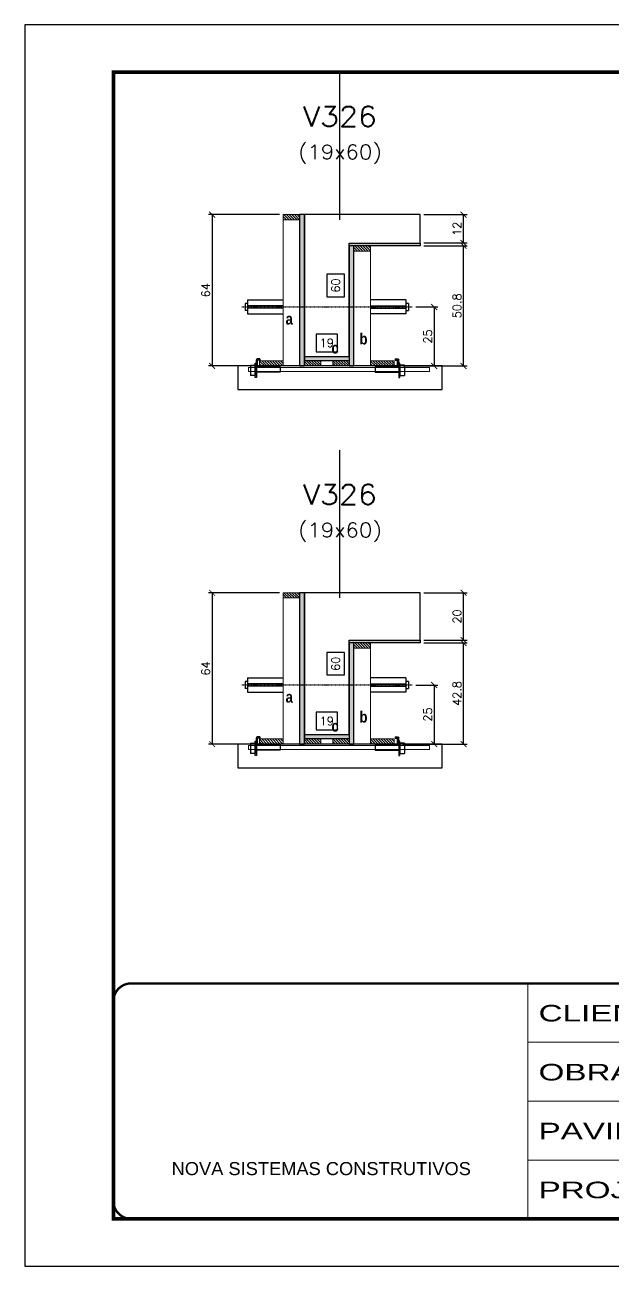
# Model space of a CAD drawing. Extents: x 137137 to 143418, y 10464 to 34486.
# Drawn here: x 140307 to 140803, y 17356 to 18406 of the extents above; entities that cross this region are included whole.
import ezdxf
from ezdxf.enums import TextEntityAlignment as Align

# ---------------------------------------------------------------- set-up
doc = ezdxf.new("R2010")
doc.units = 0
for name, pattern in [('CONTINUO', [0]), ('DASHED', [0.75, 0.5, -0.25]), ('HIDDEN', [0.375, 0.25, -0.125])]:
    doc.linetypes.add(name, pattern=pattern)
for name, color, linetype in [('barrote', 251, 'Continuous'), ('COTA', 241, 'Continuous'), ('Cota Seção (2x)', 4, 'Continuous'), ('detalhes', 4, 'Continuous'), ('Painéis', 200, 'Continuous'), ('presilha', 1, 'Continuous'), ('TENSOR', 3, 'Continuous'), ('Texto de Titulo', 7, 'Continuous'), ('Texto Qtd Sarr', 242, 'Continuous')]:
    doc.layers.add(name, color=color, linetype=linetype)
for name, color, linetype, lineweight in [('CONCRETO', 251, 'Continuous', 25), ('Folhas', 255, 'Continuous', 9), ('Hachura', 251, 'Continuous', 9), ('Madeira', 126, 'Continuous', 18), ('SARRAFO DE PRESSAO', 251, 'DASHED', 9), ('SCO-___-LAJ', 2, 'Continuous', 0), ('Texto Seção', 7, 'Continuous', 15)]:
    doc.layers.add(name, color=color, linetype=linetype, lineweight=lineweight)
doc.layers.add('Laje_Perimetro', color=7, linetype='Continuous', plot=False)
doc.styles.add('ARIAL', font='arial.ttf')
doc.styles.add('Romans', font='romans.shx')
doc.styles.add('TECNICA', font='techb___.ttf', dxfattribs={"height": 10})
doc.styles.add('Tecnologia', font='')
doc.styles.get('Tecnologia').set_extended_font_data('Forgotten Futurist')
doc.dimstyles.new('Cota Seção (2x)', dxfattribs={"dimtxt": 7, "dimasz": 5, "dimexe": 3, "dimexo": 3, "dimgap": 2, "dimtad": 3, "dimdec": 1, "dimlfac": 0.5, "dimzin": 12, "dimdsep": 46, "dimtxsty": 'Romans', "dimblk": 'ARCHTICK', "dimcen": 0, "dimclrd": 4, "dimclre": 4, "dimclrt": 1, "dimadec": 1, "dimazin": 3, "dimtfac": 1, "dimtdec": 1, "dimtmove": 0, "dimatfit": 3, "dimldrblk": 'OBLIQUE', "dimfxl": 1, "dimtolj": 1, "dimtzin": 12, "dimarcsym": 0})
doc.dimstyles.new('Cota Seção interna', dxfattribs={"dimtxt": 7, "dimasz": 6, "dimexe": 0.18, "dimexo": 2, "dimgap": -4, "dimtad": 3, "dimdec": 1, "dimlfac": 0.5, "dimzin": 12, "dimdsep": 46, "dimtxsty": 'Romans', "dimblk": 'ARCHTICK', "dimcen": 0.09, "dimse1": 1, "dimse2": 1, "dimsd1": 1, "dimsd2": 1, "dimclrd": 180, "dimclre": 5, "dimclrt": 1, "dimadec": 0, "dimazin": 3, "dimtfac": 1, "dimtdec": 1, "dimtofl": 0, "dimtmove": 0, "dimatfit": 3, "dimldrblk": 'ARCHTICK', "dimfxl": 1, "dimtolj": 1, "dimtzin": 0, "dimarcsym": 0})

# ---------------------------------------------------------------- blocks, each defined once
blk = doc.blocks.new('9999999999')
at = {"color": 30, "linetype": 'CONTINUO'}
for p, q in [((98564.6, 34230.2), (98564.6, 34429.4)), ((98564.6, 34379.6), (99584, 34379.6)), ((98564.6, 34329.8), (99488, 34329.8)), ((99584, 34329.8), (99488, 34329.8)), ((99488, 34329.8), (99488, 34230.2)), ((98564.6, 34280), (99488, 34280))]:
    blk.add_line(p, q, dxfattribs=at)
at = {"color": 30, "linetype": 'CONTINUO', "const_width": 2}
blk.add_lwpolyline([(99584, 34230.2), (99584, 34414.4, 0.414214), (99569, 34429.4), (98229, 34429.4, 0.414214), (98214, 34414.4), (98214, 34245.2, 0.414214), (98229, 34230.2), (99584, 34230.2)], format="xyb", dxfattribs=at)
at = {"layer": 'Folhas'}
blk.add_lwpolyline([(98139, 34190.2), (99624, 34190.2), (99624, 35240.2), (98139, 35240.2)], close=True, dxfattribs=at)
at = {"layer": 'Folhas', "color": 30, "const_width": 3}
blk.add_lwpolyline([(98214, 34230.2), (99584, 34230.2), (99584, 35200.2), (98214, 35200.2)], close=True, dxfattribs=at)
at = {"color": 7, "linetype": 'Continuous', "ltscale": 5, "style": 'ARIAL'}
for s, height, p in [('ROCONTEC', 15.48, (98837.7, 34393.1)), ('HOSPITAL ASSUNÇÃO', 15.483, (98837.7, 34343.3)), ('1° PAVIMENTO', 15.483, (98837.7, 34293.5)), ('NOVA SISTEMAS CONSTRUTIVOS', 11.059, (98263.2, 34267.2)), ('LATERAIS DE VIGAS', 15.483, (98837.7, 34243.7))]:
    blk.add_text(s, height=height, dxfattribs=at).set_placement(p)
at = {"layer": 'Folhas', "color": 7, "style": 'Tecnologia', "width": 1.5}
for s, p in [('CLIENTE:', (98573.7, 34397.2)), ('OBRA:', (98573.7, 34347.3)), ('PAVIMENTO:', (98573.7, 34297.5)), ('PROJETO:', (98573.7, 34247.7))]:
    blk.add_text(s, height=14, dxfattribs=at).set_placement(p)
blk = doc.blocks.new('_ArchTick')
at = {"color": 0, "linetype": 'ByBlock', "const_width": 0.15}
blk.add_lwpolyline([(-0.5, -0.5), (0.5, 0.5)], dxfattribs=at)
blk = doc.blocks.new('*D1668')
at = {"layer": 'COTA', "color": 4, "lineweight": -2, "transparency": 16777216}
for p, q in [((140644.8, 18218.8), (140681.5, 18218.8)), ((140678.5, 18117.2), (140678.5, 18218.8)), ((140627.2, 18117.2), (140681.5, 18117.2))]:
    blk.add_line(p, q, dxfattribs=at)
at = {"layer": 'Defpoints', "color": 0, "transparency": 16777216}
for p in [(140641.8, 18218.8), (140678.5, 18218.8), (140624.2, 18117.2)]:
    blk.add_point(p, dxfattribs=at)
at = {"layer": 'COTA', "color": 4, "lineweight": -2, "transparency": 16777216, "xscale": 5, "yscale": 5, "zscale": 5}
for p, rotation in [((140678.5, 18218.8), 90), ((140678.5, 18117.2), 270)]:
    blk.add_blockref('_ArchTick', p, dxfattribs=dict(at, rotation=rotation))
at = {"layer": 'COTA', "color": 1, "transparency": 16777216, "insert": (140673, 18168), "char_height": 7, "attachment_point": 5, "rotation": 90, "style": 'Romans'}
blk.add_mtext('\\A1;50.8', dxfattribs=at)
blk = doc.blocks.new('_Oblique')
at = {"color": 0, "linetype": 'ByBlock', "lineweight": -2}
blk.add_line((-0.5, -0.5), (0.5, 0.5), dxfattribs=at)
blk = doc.blocks.new('*D1669')
at = {"layer": 'COTA', "color": 4, "lineweight": -2, "transparency": 16777216}
for p, q in [((140644.8, 18245.2), (140681.5, 18245.2)), ((140678.5, 18221.2), (140678.5, 18245.2)), ((140644.8, 18221.2), (140681.5, 18221.2))]:
    blk.add_line(p, q, dxfattribs=at)
at = {"layer": 'Defpoints', "color": 0, "transparency": 16777216}
for p in [(140641.8, 18245.2), (140678.5, 18245.2), (140641.8, 18221.2)]:
    blk.add_point(p, dxfattribs=at)
at = {"layer": 'COTA', "color": 4, "lineweight": -2, "transparency": 16777216, "xscale": 5, "yscale": 5, "zscale": 5}
for p, rotation in [((140678.5, 18245.2), 90), ((140678.5, 18221.2), 270)]:
    blk.add_blockref('_ArchTick', p, dxfattribs=dict(at, rotation=rotation))
at = {"layer": 'COTA', "color": 1, "transparency": 16777216, "insert": (140673, 18233.2), "char_height": 7, "attachment_point": 5, "rotation": 90, "style": 'Romans'}
blk.add_mtext('\\A1;12', dxfattribs=at)
blk = doc.blocks.new('*D1670')
at = {"layer": 'Cota Seção (2x)', "color": 180, "lineweight": -2, "transparency": 16777216}
for p, q in [((140577.8, 18194.7), (140562.8, 18194.7)), ((140562.8, 18194.7), (140562.8, 18175.7)), ((140577.8, 18175.7), (140577.8, 18194.7)), ((140562.8, 18175.7), (140577.8, 18175.7))]:
    blk.add_line(p, q, dxfattribs=at)
at = {"layer": 'Defpoints', "color": 0, "transparency": 16777216}
for p in [(140581.8, 18245.2), (140581.8, 18245.2), (140581.8, 18125.2)]:
    blk.add_point(p, dxfattribs=at)
at = {"layer": 'Cota Seção (2x)', "color": 1, "transparency": 16777216, "insert": (140570.3, 18185.2), "char_height": 7, "attachment_point": 5, "rotation": 90, "style": 'Romans'}
blk.add_mtext('\\A1;60', dxfattribs=at)
blk = doc.blocks.new('PRESILHA METÁLICA 1')
at = {"layer": 'presilha'}
for p, q in [((7.5, 10.6), (7.5, 19.9)), ((12, 21), (8.6, 21)), ((9, 11.6), (9, 18.9)), ((12, 19.5), (9.6, 19.5)), ((12, 21), (12, 19.5)), ((0, 13), (6, 13)), ((0, 13), (0, 0)), ((6, 0), (0, 0)), ((6, 15.5), (7.5, 15.5)), ((6, -2.5), (6, 15.5)), ((6, 13), (6, 0)), ((7.5, 15.5), (7.5, -2.5)), ((37.5, 4.1), (7.5, 4.1)), ((37.5, 11), (9.6, 11)), ((37.5, 11), (37.5, 4.1)), ((7.5, -2.5), (6, -2.5))]:
    blk.add_line(p, q, dxfattribs=at)
for centre, radius, start, end in [((8.6, 19.9), 1.14, 90, 180), ((9.6, 18.9), 0.57, 90, 180), ((9.6, 11.6), 0.57, 180, 270)]:
    blk.add_arc(centre, radius, start, end, dxfattribs=at)
blk = doc.blocks.new('*D1671')
at = {"layer": 'Cota Seção (2x)', "color": 180, "lineweight": -2, "transparency": 16777216}
for p, q in [((140571.8, 18144.2), (140553.8, 18144.2)), ((140553.8, 18144.2), (140553.8, 18129.2)), ((140571.8, 18129.2), (140571.8, 18144.2)), ((140553.8, 18129.2), (140571.8, 18129.2))]:
    blk.add_line(p, q, dxfattribs=at)
at = {"layer": 'Defpoints', "color": 0, "transparency": 16777216}
for p in [(140581.8, 18125.2), (140543.8, 18117.2), (140581.8, 18117.2)]:
    blk.add_point(p, dxfattribs=at)
at = {"layer": 'Cota Seção (2x)', "color": 1, "transparency": 16777216, "insert": (140562.8, 18136.7), "char_height": 7, "attachment_point": 5, "style": 'Romans'}
blk.add_mtext('\\A1;19', dxfattribs=at)
blk = doc.blocks.new('*D1672')
at = {"layer": 'COTA', "color": 4, "lineweight": -2, "transparency": 16777216}
for p, q in [((140522.8, 18245.2), (140462.8, 18245.2)), ((140465.8, 18245.2), (140465.8, 18117.2)), ((140522.8, 18117.2), (140462.8, 18117.2))]:
    blk.add_line(p, q, dxfattribs=at)
at = {"layer": 'Defpoints', "color": 0, "transparency": 16777216}
for p in [(140525.8, 18245.2), (140465.8, 18117.2), (140525.8, 18117.2)]:
    blk.add_point(p, dxfattribs=at)
at = {"layer": 'COTA', "color": 4, "lineweight": -2, "transparency": 16777216, "xscale": 5, "yscale": 5, "zscale": 5}
for p, rotation in [((140465.8, 18245.2), 90), ((140465.8, 18117.2), 270)]:
    blk.add_blockref('_ArchTick', p, dxfattribs=dict(at, rotation=rotation))
at = {"layer": 'COTA', "color": 1, "transparency": 16777216, "insert": (140460.3, 18181.2), "char_height": 7, "attachment_point": 5, "rotation": 90, "style": 'Romans'}
blk.add_mtext('\\A1;64', dxfattribs=at)
blk = doc.blocks.new('*D1673')
at = {"layer": 'COTA', "color": 4, "lineweight": -2, "transparency": 16777216}
for p, q in [((140638.1, 18167.1), (140656.7, 18167.1)), ((140653.7, 18167.1), (140653.7, 18117.2)), ((140638.1, 18117.2), (140656.7, 18117.2))]:
    blk.add_line(p, q, dxfattribs=at)
at = {"layer": 'Defpoints', "color": 0, "transparency": 16777216}
for p in [(140635.1, 18167.1), (140635.1, 18117.2), (140653.7, 18117.2)]:
    blk.add_point(p, dxfattribs=at)
at = {"layer": 'COTA', "color": 4, "lineweight": -2, "transparency": 16777216, "xscale": 5, "yscale": 5, "zscale": 5}
for p, rotation in [((140653.7, 18167.1), 90), ((140653.7, 18117.2), 270)]:
    blk.add_blockref('_ArchTick', p, dxfattribs=dict(at, rotation=rotation))
at = {"layer": 'COTA', "color": 1, "transparency": 16777216, "insert": (140648.2, 18142.1), "char_height": 7, "attachment_point": 5, "rotation": 90, "style": 'Romans'}
blk.add_mtext('\\A1;25', dxfattribs=at)
blk = doc.blocks.new('titulo1')
at = {"layer": 'Defpoints', "color": 252, "linetype": 'HIDDEN', "ltscale": 2}
blk.add_line((0, 0), (0, 125), dxfattribs=at)
at = {"layer": 'Defpoints', "style": 'Romans', "oblique": 15}
blk.add_attdef('FOLHA', text='', height=10, dxfattribs=at).set_placement((0, 15.6), align=Align.MIDDLE_CENTER)
at = {"layer": 'Texto Qtd Sarr', "color": 3, "style": 'Romans', "oblique": 15}
for tag, height, p in [('TITULO', 17, (0, 71.4)), ('SEÇÃO', 12, (0, 41.5))]:
    blk.add_attdef(tag, text='', height=height, dxfattribs=at).set_placement(p, align=Align.MIDDLE_CENTER)
blk = doc.blocks.new('*D1674')
at = {"layer": 'COTA', "color": 4, "lineweight": -2, "transparency": 16777216}
for p, q in [((140644.8, 17882.9), (140681.5, 17882.9)), ((140678.5, 17797.3), (140678.5, 17882.9)), ((140627.2, 17797.3), (140681.5, 17797.3))]:
    blk.add_line(p, q, dxfattribs=at)
at = {"layer": 'Defpoints', "color": 0, "transparency": 16777216}
for p in [(140641.8, 17882.9), (140678.5, 17882.9), (140624.2, 17797.3)]:
    blk.add_point(p, dxfattribs=at)
at = {"layer": 'COTA', "color": 4, "lineweight": -2, "transparency": 16777216, "xscale": 5, "yscale": 5, "zscale": 5}
for p, rotation in [((140678.5, 17882.9), 90), ((140678.5, 17797.3), 270)]:
    blk.add_blockref('_ArchTick', p, dxfattribs=dict(at, rotation=rotation))
at = {"layer": 'COTA', "color": 1, "transparency": 16777216, "insert": (140673, 17840.1), "char_height": 7, "attachment_point": 5, "rotation": 90, "style": 'Romans'}
blk.add_mtext('\\A1;42.8', dxfattribs=at)
blk = doc.blocks.new('*D1675')
at = {"layer": 'COTA', "color": 4, "lineweight": -2, "transparency": 16777216}
for p, q in [((140644.8, 17925.3), (140681.5, 17925.3)), ((140678.5, 17885.3), (140678.5, 17925.3)), ((140644.8, 17885.3), (140681.5, 17885.3))]:
    blk.add_line(p, q, dxfattribs=at)
at = {"layer": 'Defpoints', "color": 0, "transparency": 16777216}
for p in [(140641.8, 17925.3), (140678.5, 17925.3), (140641.8, 17885.3)]:
    blk.add_point(p, dxfattribs=at)
at = {"layer": 'COTA', "color": 4, "lineweight": -2, "transparency": 16777216, "xscale": 5, "yscale": 5, "zscale": 5}
for p, rotation in [((140678.5, 17925.3), 90), ((140678.5, 17885.3), 270)]:
    blk.add_blockref('_ArchTick', p, dxfattribs=dict(at, rotation=rotation))
at = {"layer": 'COTA', "color": 1, "transparency": 16777216, "insert": (140673, 17905.3), "char_height": 7, "attachment_point": 5, "rotation": 90, "style": 'Romans'}
blk.add_mtext('\\A1;20', dxfattribs=at)
blk = doc.blocks.new('*D1676')
at = {"layer": 'Cota Seção (2x)', "color": 180, "lineweight": -2, "transparency": 16777216}
for p, q in [((140577.8, 17874.8), (140562.8, 17874.8)), ((140562.8, 17874.8), (140562.8, 17855.8)), ((140577.8, 17855.8), (140577.8, 17874.8)), ((140562.8, 17855.8), (140577.8, 17855.8))]:
    blk.add_line(p, q, dxfattribs=at)
at = {"layer": 'Defpoints', "color": 0, "transparency": 16777216}
for p in [(140581.8, 17925.3), (140581.8, 17925.3), (140581.8, 17805.3)]:
    blk.add_point(p, dxfattribs=at)
at = {"layer": 'Cota Seção (2x)', "color": 1, "transparency": 16777216, "insert": (140570.3, 17865.3), "char_height": 7, "attachment_point": 5, "rotation": 90, "style": 'Romans'}
blk.add_mtext('\\A1;60', dxfattribs=at)
blk = doc.blocks.new('*D1677')
at = {"layer": 'Cota Seção (2x)', "color": 180, "lineweight": -2, "transparency": 16777216}
for p, q in [((140571.8, 17824.3), (140553.8, 17824.3)), ((140553.8, 17824.3), (140553.8, 17809.3)), ((140571.8, 17809.3), (140571.8, 17824.3)), ((140553.8, 17809.3), (140571.8, 17809.3))]:
    blk.add_line(p, q, dxfattribs=at)
at = {"layer": 'Defpoints', "color": 0, "transparency": 16777216}
for p in [(140581.8, 17805.3), (140543.8, 17797.3), (140581.8, 17797.3)]:
    blk.add_point(p, dxfattribs=at)
at = {"layer": 'Cota Seção (2x)', "color": 1, "transparency": 16777216, "insert": (140562.8, 17816.8), "char_height": 7, "attachment_point": 5, "style": 'Romans'}
blk.add_mtext('\\A1;19', dxfattribs=at)
blk = doc.blocks.new('*D1678')
at = {"layer": 'COTA', "color": 4, "lineweight": -2, "transparency": 16777216}
for p, q in [((140522.8, 17925.3), (140462.8, 17925.3)), ((140465.8, 17925.3), (140465.8, 17797.3)), ((140522.8, 17797.3), (140462.8, 17797.3))]:
    blk.add_line(p, q, dxfattribs=at)
at = {"layer": 'Defpoints', "color": 0, "transparency": 16777216}
for p in [(140525.8, 17925.3), (140465.8, 17797.3), (140525.8, 17797.3)]:
    blk.add_point(p, dxfattribs=at)
at = {"layer": 'COTA', "color": 4, "lineweight": -2, "transparency": 16777216, "xscale": 5, "yscale": 5, "zscale": 5}
for p, rotation in [((140465.8, 17925.3), 90), ((140465.8, 17797.3), 270)]:
    blk.add_blockref('_ArchTick', p, dxfattribs=dict(at, rotation=rotation))
at = {"layer": 'COTA', "color": 1, "transparency": 16777216, "insert": (140460.3, 17861.3), "char_height": 7, "attachment_point": 5, "rotation": 90, "style": 'Romans'}
blk.add_mtext('\\A1;64', dxfattribs=at)
blk = doc.blocks.new('*D1679')
at = {"layer": 'COTA', "color": 4, "lineweight": -2, "transparency": 16777216}
for p, q in [((140638.1, 17847.3), (140656.7, 17847.3)), ((140653.7, 17847.3), (140653.7, 17797.3)), ((140638.1, 17797.3), (140656.7, 17797.3))]:
    blk.add_line(p, q, dxfattribs=at)
at = {"layer": 'Defpoints', "color": 0, "transparency": 16777216}
for p in [(140635.1, 17847.3), (140635.1, 17797.3), (140653.7, 17797.3)]:
    blk.add_point(p, dxfattribs=at)
at = {"layer": 'COTA', "color": 4, "lineweight": -2, "transparency": 16777216, "xscale": 5, "yscale": 5, "zscale": 5}
for p, rotation in [((140653.7, 17847.3), 90), ((140653.7, 17797.3), 270)]:
    blk.add_blockref('_ArchTick', p, dxfattribs=dict(at, rotation=rotation))
at = {"layer": 'COTA', "color": 1, "transparency": 16777216, "insert": (140648.2, 17822.3), "char_height": 7, "attachment_point": 5, "rotation": 90, "style": 'Romans'}
blk.add_mtext('\\A1;25', dxfattribs=at)

msp = doc.modelspace()

# ---------------------------------------------------------------- hatches: boundary and pattern name
at = {"layer": 'Hachura'}
h = msp.add_hatch(dxfattribs=at)
h.set_pattern_fill('ANSI31', color=256, scale=0.5, angle=270, style=0)
h.set_pattern_definition([(315, (163431.6159, 9937.5176), (1.12253202, 1.12253202), [])])
h.paths.add_polyline_path([(140525.8, 18240.76), (140525.8, 18245.16), (140539.8, 18245.16), (140539.8, 18240.76)])
h = msp.add_hatch(color=256, dxfattribs=at)
h.dxf.hatch_style = 1
h.paths.add_polyline_path([(140543.8, 18245.16), (140539.8, 18245.16), (140539.8, 18117.16), (140543.8, 18117.16)])
h = msp.add_hatch(color=256, dxfattribs=at)
h.dxf.hatch_style = 1
h.paths.add_polyline_path([(140581.8, 18218.76), (140581.8, 18221.16), (140641.8, 18221.16), (140641.8, 18218.76)])
h = msp.add_hatch(color=256, dxfattribs=at)
h.dxf.hatch_style = 1
h.paths.add_polyline_path([(140585.8, 18218.76), (140581.8, 18218.76), (140581.8, 18117.16), (140585.8, 18117.16)])
h = msp.add_hatch(dxfattribs=at)
h.set_pattern_fill('ANSI31', color=256, scale=0.5, angle=270, style=0)
h.set_pattern_definition([(315, (163491.6159, 9911.1176), (1.12253202, 1.12253202), [])])
h.paths.add_polyline_path([(140585.8, 18214.36), (140585.8, 18218.76), (140599.8, 18218.76), (140599.8, 18214.36)])
h = msp.add_hatch(color=256, dxfattribs=at)
h.dxf.hatch_style = 1
h.paths.add_polyline_path([(140543.8, 18121.56), (140543.8, 18125.16), (140581.8, 18125.16), (140581.8, 18121.56)])
h = msp.add_hatch(dxfattribs=at)
h.set_pattern_fill('ANSI31', color=256, scale=0.5, angle=270, style=0)
h.set_pattern_definition([(315, (163397.6159, 9887.5176), (1.12253202, 1.12253202), [])])
h.paths.add_polyline_path([(140525.8, 18117.16), (140525.8, 18121.56), (140505.8, 18121.56), (140505.8, 18117.16)])
h = msp.add_hatch(dxfattribs=at)
h.set_pattern_fill('ANSI31', color=256, scale=0.5, angle=270, style=0)
h.set_pattern_definition([(315, (163500.418, 9887.5176), (1.12253202, 1.12253202), [])])
h.paths.add_polyline_path([(140543.8, 18117.16), (140543.8, 18121.56), (140557.8, 18121.56), (140557.8, 18117.16)])
h = msp.add_hatch(dxfattribs=at)
h.set_pattern_fill('ANSI31', color=256, scale=0.5, angle=270, style=0)
h.set_pattern_definition([(315, (163500.4159, 9887.5176), (1.12253202, 1.12253202), [])])
h.paths.add_polyline_path([(140581.8, 18117.16), (140581.8, 18121.56), (140567.8, 18121.56), (140567.8, 18117.16)])
h = msp.add_hatch(dxfattribs=at)
h.set_pattern_fill('ANSI31', color=256, scale=0.5, angle=270, style=0)
h.set_pattern_definition([(315, (163491.6159, 9887.5176), (1.12253202, 1.12253202), [])])
h.paths.add_polyline_path([(140619.8, 18117.16), (140619.8, 18121.56), (140599.8, 18121.56), (140599.8, 18117.16)])
h = msp.add_hatch(dxfattribs=at)
h.set_pattern_fill('ANSI31', color=256, scale=0.5, angle=270, style=0)
h.set_pattern_definition([(315, (163431.6159, 9617.7038), (1.12253202, 1.12253202), [])])
h.paths.add_polyline_path([(140525.8, 17920.95), (140525.8, 17925.35), (140539.8, 17925.35), (140539.8, 17920.95)])
h = msp.add_hatch(color=256, dxfattribs=at)
h.dxf.hatch_style = 1
h.paths.add_polyline_path([(140543.8, 17925.35), (140539.8, 17925.35), (140539.8, 17797.35), (140543.8, 17797.35)])
h = msp.add_hatch(color=256, dxfattribs=at)
h.dxf.hatch_style = 1
h.paths.add_polyline_path([(140581.8, 17882.95), (140581.8, 17885.35), (140641.8, 17885.35), (140641.8, 17882.95)])
h = msp.add_hatch(color=256, dxfattribs=at)
h.dxf.hatch_style = 1
h.paths.add_polyline_path([(140585.8, 17882.95), (140581.8, 17882.95), (140581.8, 17797.35), (140585.8, 17797.35)])
h = msp.add_hatch(dxfattribs=at)
h.set_pattern_fill('ANSI31', color=256, scale=0.5, angle=270, style=0)
h.set_pattern_definition([(315, (163491.6159, 9575.3038), (1.12253202, 1.12253202), [])])
h.paths.add_polyline_path([(140585.8, 17878.55), (140585.8, 17882.95), (140599.8, 17882.95), (140599.8, 17878.55)])
h = msp.add_hatch(dxfattribs=at)
h.set_pattern_fill('ANSI31', color=256, scale=0.5, angle=270, style=0)
h.set_pattern_definition([(315, (163397.6159, 9567.7038), (1.12253202, 1.12253202), [])])
h.paths.add_polyline_path([(140525.8, 17797.35), (140525.8, 17801.75), (140505.8, 17801.75), (140505.8, 17797.35)])
h = msp.add_hatch(color=256, dxfattribs=at)
h.dxf.hatch_style = 1
h.paths.add_polyline_path([(140543.8, 17801.75), (140543.8, 17805.35), (140581.8, 17805.35), (140581.8, 17801.75)])
h = msp.add_hatch(dxfattribs=at)
h.set_pattern_fill('ANSI31', color=256, scale=0.5, angle=270, style=0)
h.set_pattern_definition([(315, (163500.418, 9567.7038), (1.12253202, 1.12253202), [])])
h.paths.add_polyline_path([(140543.8, 17797.35), (140543.8, 17801.75), (140557.8, 17801.75), (140557.8, 17797.35)])
h = msp.add_hatch(dxfattribs=at)
h.set_pattern_fill('ANSI31', color=256, scale=0.5, angle=270, style=0)
h.set_pattern_definition([(315, (163500.4159, 9567.7038), (1.12253202, 1.12253202), [])])
h.paths.add_polyline_path([(140581.8, 17797.35), (140581.8, 17801.75), (140567.8, 17801.75), (140567.8, 17797.35)])
h = msp.add_hatch(dxfattribs=at)
h.set_pattern_fill('ANSI31', color=256, scale=0.5, angle=270, style=0)
h.set_pattern_definition([(315, (163491.6159, 9567.7038), (1.12253202, 1.12253202), [])])
h.paths.add_polyline_path([(140619.8, 17797.35), (140619.8, 17801.75), (140599.8, 17801.75), (140599.8, 17797.35)])

# ---------------------------------------------------------------- linework, layer by layer
at = {"ltscale": 3}
for p, q in [((140493.8, 18170.13), (140493.8, 18164.13)), ((140495.8, 18170.13), (140493.8, 18170.13)), ((140495.8, 18173.13), (140495.8, 18161.13)), ((140495.8, 18173.13), (140525.8, 18173.13)), ((140525.8, 18168.13), (140495.8, 18168.13)), ((140525.8, 18166.13), (140495.8, 18166.13)), ((140629.8, 18173.13), (140599.8, 18173.13)), ((140599.8, 18168.13), (140629.8, 18168.13)), ((140599.8, 18166.13), (140629.8, 18166.13)), ((140629.8, 18173.13), (140629.8, 18161.13)), ((140631.8, 18170.13), (140629.8, 18170.13)), ((140631.8, 18170.13), (140631.8, 18164.13)), ((140495.8, 18164.13), (140493.8, 18164.13)), ((140495.8, 18161.13), (140525.8, 18161.13)), ((140629.8, 18161.13), (140599.8, 18161.13)), ((140629.8, 18164.13), (140631.8, 18164.13)), ((140493.8, 17850.32), (140493.8, 17844.32)), ((140495.8, 17850.32), (140493.8, 17850.32)), ((140495.8, 17853.32), (140495.8, 17841.32)), ((140495.8, 17853.32), (140525.8, 17853.32)), ((140629.8, 17853.32), (140599.8, 17853.32)), ((140629.8, 17853.32), (140629.8, 17841.32)), ((140631.8, 17850.32), (140629.8, 17850.32)), ((140631.8, 17850.32), (140631.8, 17844.32)), ((140495.8, 17844.32), (140493.8, 17844.32)), ((140525.8, 17848.32), (140495.8, 17848.32)), ((140525.8, 17846.32), (140495.8, 17846.32)), ((140495.8, 17841.32), (140525.8, 17841.32)), ((140599.8, 17848.32), (140629.8, 17848.32)), ((140599.8, 17846.32), (140629.8, 17846.32)), ((140629.8, 17841.32), (140599.8, 17841.32)), ((140629.8, 17844.32), (140631.8, 17844.32))]:
    msp.add_line(p, q, dxfattribs=at)
at = {"layer": 'barrote'}
for points in [[(140487.43, 18097.16), (140660.4, 18097.16), (140660.4, 18117.16), (140487.43, 18117.16)], [(140487.43, 17777.35), (140660.4, 17777.35), (140660.4, 17797.35), (140487.43, 17797.35)]]:
    msp.add_lwpolyline(points, close=True, dxfattribs=at)
at = {"layer": 'CONCRETO'}
for points in [[(140581.8, 18221.16), (140641.8, 18221.16), (140641.8, 18245.16), (140581.8, 18245.16), (140581.8, 18245.16), (140543.8, 18245.16), (140543.8, 18121.56), (140543.8, 18121.56), (140543.8, 18125.16), (140581.8, 18125.16)], [(140581.8, 17885.35), (140641.8, 17885.35), (140641.8, 17925.35), (140581.8, 17925.35), (140581.8, 17925.35), (140543.8, 17925.35), (140543.8, 17801.75), (140543.8, 17801.75), (140543.8, 17805.35), (140581.8, 17805.35)]]:
    msp.add_lwpolyline(points, close=True, dxfattribs=at)
at = {"layer": 'Laje_Perimetro'}
msp.add_lwpolyline([(141792.29, 18405.72), (140307.29, 18405.72), (140307.29, 17355.72), (141792.29, 17355.72)], close=True, dxfattribs=at)
at = {"layer": 'Madeira'}
for points in [[(140525.8, 18240.76), (140525.8, 18245.16), (140539.8, 18245.16), (140539.8, 18240.76)], [(140525.8, 18245.16), (140539.8, 18245.16), (140539.8, 18117.16), (140525.8, 18117.16)], [(140585.8, 18214.36), (140585.8, 18218.76), (140599.8, 18218.76), (140599.8, 18214.36)], [(140585.8, 18218.76), (140599.8, 18218.76), (140599.8, 18117.16), (140585.8, 18117.16)], [(140525.8, 18117.16), (140525.8, 18121.56), (140505.8, 18121.56), (140505.8, 18117.16)], [(140543.8, 18117.16), (140543.8, 18121.56), (140557.8, 18121.56), (140557.8, 18117.16)], [(140581.8, 18117.16), (140581.8, 18121.56), (140567.8, 18121.56), (140567.8, 18117.16)], [(140619.8, 18117.16), (140619.8, 18121.56), (140599.8, 18121.56), (140599.8, 18117.16)], [(140525.8, 17920.95), (140525.8, 17925.35), (140539.8, 17925.35), (140539.8, 17920.95)], [(140525.8, 17925.35), (140539.8, 17925.35), (140539.8, 17797.35), (140525.8, 17797.35)], [(140585.8, 17878.55), (140585.8, 17882.95), (140599.8, 17882.95), (140599.8, 17878.55)], [(140585.8, 17882.95), (140599.8, 17882.95), (140599.8, 17797.35), (140585.8, 17797.35)], [(140525.8, 17797.35), (140525.8, 17801.75), (140505.8, 17801.75), (140505.8, 17797.35)], [(140543.8, 17797.35), (140543.8, 17801.75), (140557.8, 17801.75), (140557.8, 17797.35)], [(140581.8, 17797.35), (140581.8, 17801.75), (140567.8, 17801.75), (140567.8, 17797.35)], [(140619.8, 17797.35), (140619.8, 17801.75), (140599.8, 17801.75), (140599.8, 17797.35)]]:
    msp.add_lwpolyline(points, close=True, dxfattribs=at)
at = {"layer": 'Painéis'}
for points in [[(140543.8, 18245.16), (140539.8, 18245.16), (140539.8, 18117.16), (140543.8, 18117.16)], [(140581.8, 18218.76), (140581.8, 18221.16), (140641.8, 18221.16), (140641.8, 18218.76)], [(140585.8, 18218.76), (140581.8, 18218.76), (140581.8, 18117.16), (140585.8, 18117.16)], [(140543.8, 18121.56), (140543.8, 18125.16), (140581.8, 18125.16), (140581.8, 18121.56)], [(140543.8, 17925.35), (140539.8, 17925.35), (140539.8, 17797.35), (140543.8, 17797.35)], [(140581.8, 17882.95), (140581.8, 17885.35), (140641.8, 17885.35), (140641.8, 17882.95)], [(140585.8, 17882.95), (140581.8, 17882.95), (140581.8, 17797.35), (140585.8, 17797.35)], [(140543.8, 17801.75), (140543.8, 17805.35), (140581.8, 17805.35), (140581.8, 17801.75)]]:
    msp.add_lwpolyline(points, close=True, dxfattribs=at)
at = {"layer": 'SCO-___-LAJ', "color": 1}
for points in [[(140496.43, 18115.83), (140649.74, 18115.83), (140649.74, 18112.63), (140496.43, 18112.63)], [(140496.43, 17796.01), (140649.74, 17796.01), (140649.74, 17792.81), (140496.43, 17792.81)]]:
    msp.add_lwpolyline(points, close=True, dxfattribs=at)
at = {"layer": 'TENSOR', "linetype": 'HIDDEN', "ltscale": 0.5}
for p, q in [((140490.8, 18167.13), (140635.1, 18167.13)), ((140490.8, 17847.32), (140635.1, 17847.32))]:
    msp.add_line(p, q, dxfattribs=at)

# ---------------------------------------------------------------- block references
at = {"layer": 'presilha', "yscale": 0.6666666666666666, "zscale": 0.6666666666666666}
for p, xscale in [((140498.22, 18109.19), 0.6666666666666666), ((140628.66, 18109.19), -0.6666666666666666), ((140498.22, 17789.38), 0.6666666666666666), ((140628.66, 17789.38), -0.6666666666666666)]:
    msp.add_blockref('PRESILHA METÁLICA 1', p, dxfattribs=dict(at, xscale=xscale))
at = {"layer": 'SARRAFO DE PRESSAO', "color": 6, "linetype": 'ByBlock'}
msp.add_blockref('9999999999', (42168.31, -16834.48), dxfattribs=at)
at = {"layer": 'Texto Seção'}
ref = msp.add_blockref('titulo1', (140573.92, 18240.72), dxfattribs=at)
ref.add_attrib('TITULO', 'V326', dxfattribs={"layer": 'Texto de Titulo', "color": 7, "height": 17, "style": 'Romans', "width": 1.1}).set_placement((140573.92, 18328.22), align=Align.MIDDLE_CENTER)
ref.add_attrib('SEÇÃO', '(19x60)', dxfattribs={"layer": 'Texto de Titulo', "color": 7, "height": 12, "style": 'Romans', "width": 1.1}).set_placement((140573.92, 18298.22), align=Align.MIDDLE_CENTER)
ref = msp.add_blockref('titulo1', (140573.92, 17920.91), dxfattribs=at)
ref.add_attrib('TITULO', 'V326', dxfattribs={"layer": 'Texto de Titulo', "color": 7, "height": 17, "style": 'Romans', "width": 1.1}).set_placement((140573.92, 18008.41), align=Align.MIDDLE_CENTER)
ref.add_attrib('SEÇÃO', '(19x60)', dxfattribs={"layer": 'Texto de Titulo', "color": 7, "height": 12, "style": 'Romans', "width": 1.1}).set_placement((140573.92, 17978.41), align=Align.MIDDLE_CENTER)

# ---------------------------------------------------------------- texts
at = {"layer": 'detalhes', "style": 'TECNICA'}
for s, p in [('a', (140527.97, 18152.19)), ('b', (140590.51, 18135.35)), ('c', (140566.77, 18127.66)), ('a', (140527.97, 17832.38)), ('b', (140590.51, 17815.54)), ('c', (140566.77, 17807.84))]:
    msp.add_text(s, height=9.6, dxfattribs=at).set_placement(p)

# ---------------------------------------------------------------- dimensions: what is measured, and where the dimension line sits
at = {"layer": 'COTA'}
for base, p1, p2, picture, middle in [((140465.82, 18117.16), (140525.8, 18245.16), (140525.8, 18117.16), '*D1672', (140460.32, 18181.16)), ((140678.51, 18245.16), (140641.8, 18221.16), (140641.8, 18245.16), '*D1669', (140673.01, 18233.16)), ((140678.51, 18218.76), (140624.2, 18117.16), (140641.8, 18218.76), '*D1668', (140673.01, 18167.96)), ((140653.65, 18117.16), (140635.1, 18167.13), (140635.1, 18117.16), '*D1673', (140648.15, 18142.15)), ((140465.82, 17797.35), (140525.8, 17925.35), (140525.8, 17797.35), '*D1678', (140460.32, 17861.35)), ((140678.51, 17925.35), (140641.8, 17885.35), (140641.8, 17925.35), '*D1675', (140673.01, 17905.35)), ((140678.51, 17882.95), (140624.2, 17797.35), (140641.8, 17882.95), '*D1674', (140673.01, 17840.15)), ((140653.65, 17797.35), (140635.1, 17847.32), (140635.1, 17797.35), '*D1679', (140648.15, 17822.33))]:
    dim = msp.add_linear_dim(base=base, p1=p1, p2=p2, angle=90, dimstyle='Cota Seção (2x)', dxfattribs=at)
    dim.commit()
    dim.dimension.update_dxf_attribs({"geometry": picture, "text_midpoint": middle})
at = {"layer": 'Cota Seção (2x)'}
for base, p1, p2, picture, middle in [((140581.8, 18245.16), (140581.8, 18125.16), (140581.8, 18245.16), '*D1670', (140570.3, 18185.16)), ((140581.8, 17925.35), (140581.8, 17805.35), (140581.8, 17925.35), '*D1676', (140570.3, 17865.35))]:
    dim = msp.add_linear_dim(base=base, p1=p1, p2=p2, angle=90, dimstyle='Cota Seção interna', dxfattribs=at)
    dim.commit()
    dim.dimension.update_dxf_attribs({"geometry": picture, "text_midpoint": middle})
for base, p1, p2, picture, middle in [((140581.8, 18125.16), (140543.8, 18117.16), (140581.8, 18117.16), '*D1671', (140562.8, 18136.66)), ((140581.8, 17805.35), (140543.8, 17797.35), (140581.8, 17797.35), '*D1677', (140562.8, 17816.85))]:
    dim = msp.add_linear_dim(base=base, p1=p1, p2=p2, dimstyle='Cota Seção interna', dxfattribs=at)
    dim.commit()
    dim.dimension.update_dxf_attribs({"geometry": picture, "text_midpoint": middle})

doc.saveas('drawing.dxf')
